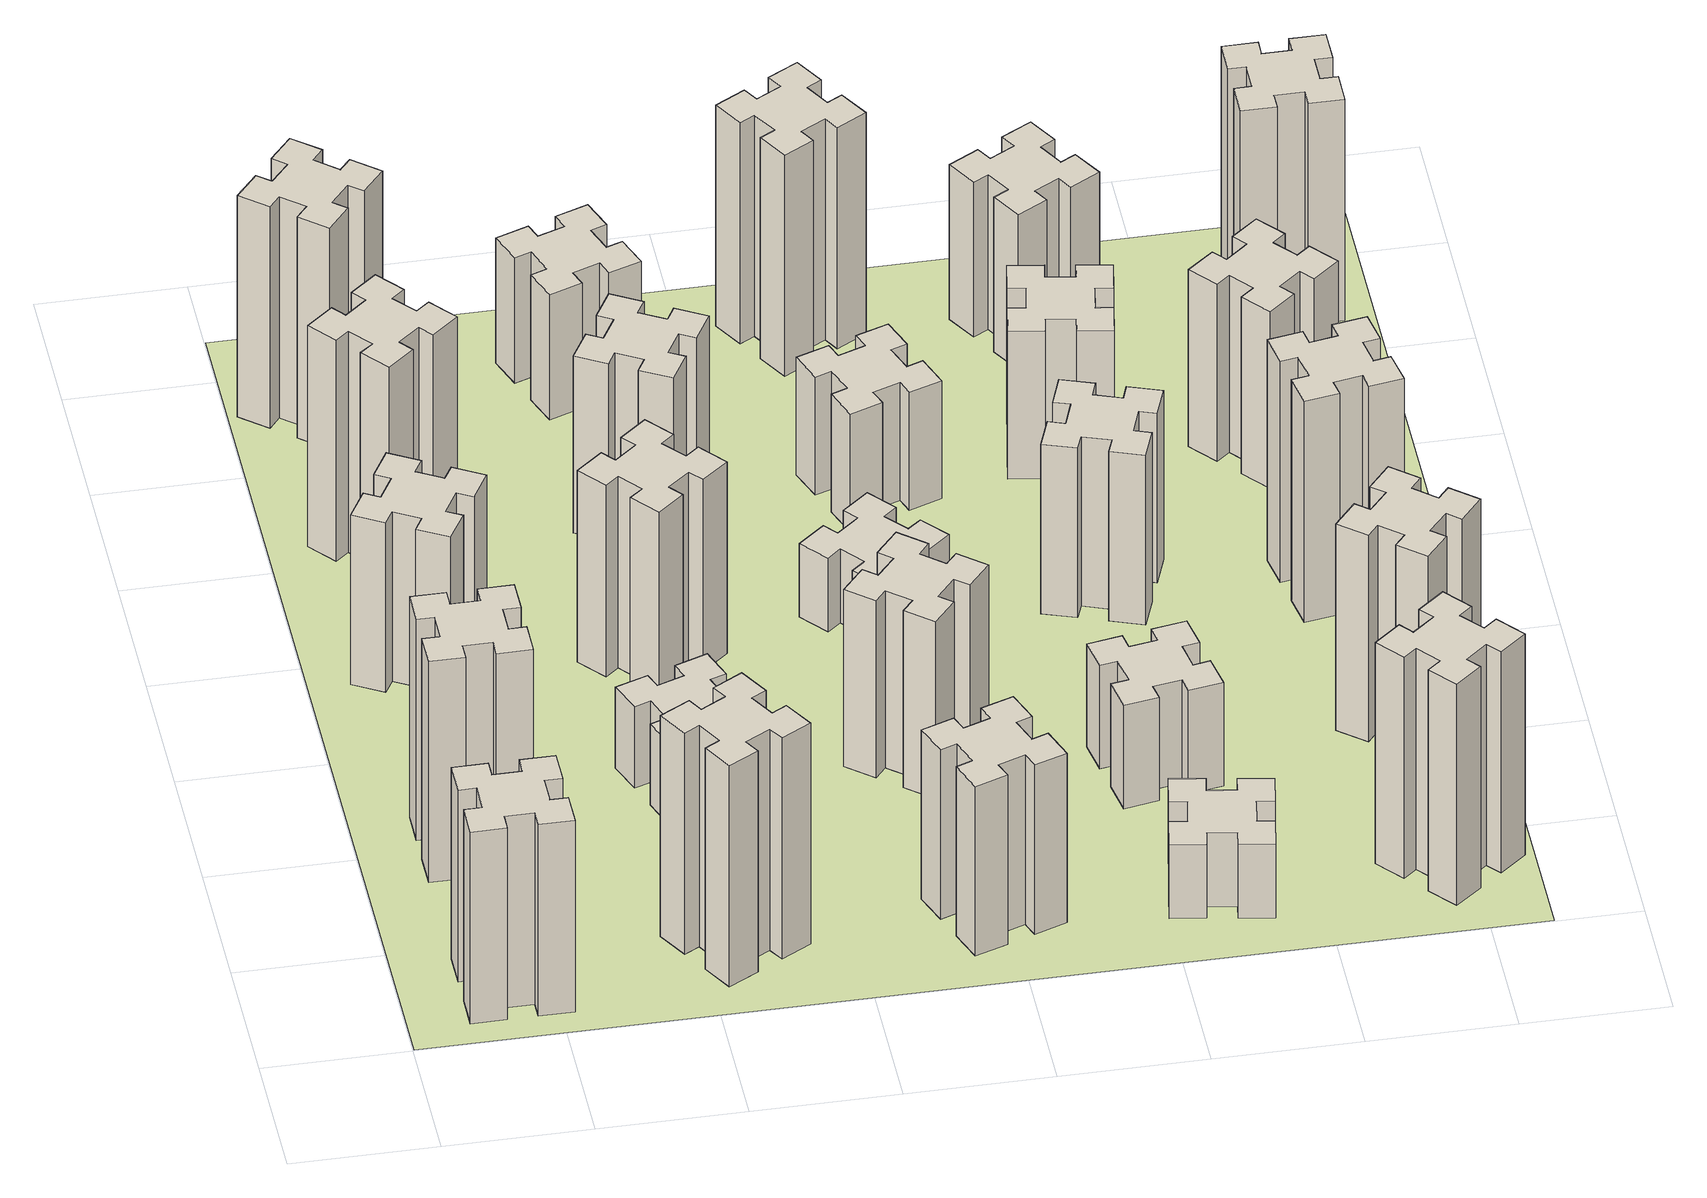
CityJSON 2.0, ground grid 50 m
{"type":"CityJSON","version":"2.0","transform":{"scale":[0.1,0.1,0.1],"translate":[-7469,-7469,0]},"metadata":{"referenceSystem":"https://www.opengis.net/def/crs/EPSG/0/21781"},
"CityObjects":{
"building1":{"type":"Building","attributes":{"class":"1000","function":"1000","usage":"1000","yearOfConstruction":2016,"roofType":"1000","measuredHeight":78,"storeysAboveGround":30,"storeysBelowGround":0},"geometry":[{"type":"Solid","lod":"1","boundaries":[[[[0,1,2,3,4,5,6,7,8,9,10,11,12,13,14,15,16,17,18,19]],[[17,16,20,21]],[[16,15,22,20]],[[15,14,23,22]],[[14,13,24,23]],[[13,12,25,24]],[[12,11,26,25]],[[11,10,27,26]],[[10,9,28,27]],[[9,8,29,28]],[[8,7,30,29]],[[7,6,31,30]],[[6,5,32,31]],[[5,4,33,32]],[[4,3,34,33]],[[3,2,35,34]],[[2,1,36,35]],[[1,0,37,36]],[[0,19,38,37]],[[19,18,39,38]],[[18,17,21,39]],[[24,25,26,27,28,29,30,31,32,33,34,35,36,37,38,39,21,20,22,23]]]]}]},
"building2":{"type":"Building","attributes":{"class":"1000","function":"1000","usage":"1000","yearOfConstruction":2016,"roofType":"1000","measuredHeight":90,"storeysAboveGround":30,"storeysBelowGround":0},"geometry":[{"type":"Solid","lod":"1","boundaries":[[[[40,41,42,43,44,45,46,47,48,49,50,51,52,53,54,55,56,57,58,59]],[[57,56,60,61]],[[56,55,62,60]],[[55,54,63,62]],[[54,53,64,63]],[[53,52,65,64]],[[52,51,66,65]],[[51,50,67,66]],[[50,49,68,67]],[[49,48,69,68]],[[48,47,70,69]],[[47,46,71,70]],[[46,45,72,71]],[[45,44,73,72]],[[44,43,74,73]],[[43,42,75,74]],[[42,41,76,75]],[[41,40,77,76]],[[40,59,78,77]],[[59,58,79,78]],[[58,57,61,79]],[[64,65,66,67,68,69,70,71,72,73,74,75,76,77,78,79,61,60,62,63]]]]}]},
"building3":{"type":"Building","attributes":{"class":"1000","function":"1000","usage":"1000","yearOfConstruction":2016,"roofType":"1000","measuredHeight":69,"storeysAboveGround":30,"storeysBelowGround":0},"geometry":[{"type":"Solid","lod":"1","boundaries":[[[[80,81,82,83,84,85,86,87,88,89,90,91,92,93,94,95,96,97,98,99]],[[97,96,100,101]],[[96,95,102,100]],[[95,94,103,102]],[[94,93,104,103]],[[93,92,105,104]],[[92,91,106,105]],[[91,90,107,106]],[[90,89,108,107]],[[89,88,109,108]],[[88,87,110,109]],[[87,86,111,110]],[[86,85,112,111]],[[85,84,113,112]],[[84,83,114,113]],[[83,82,115,114]],[[82,81,116,115]],[[81,80,117,116]],[[80,99,118,117]],[[99,98,119,118]],[[98,97,101,119]],[[104,105,106,107,108,109,110,111,112,113,114,115,116,117,118,119,101,100,102,103]]]]}]},
"building4":{"type":"Building","attributes":{"class":"1000","function":"1000","usage":"1000","yearOfConstruction":2016,"roofType":"1000","measuredHeight":90,"storeysAboveGround":30,"storeysBelowGround":0},"geometry":[{"type":"Solid","lod":"1","boundaries":[[[[120,121,122,123,124,125,126,127,128,129,130,131,132,133,134,135,136,137,138,139]],[[137,136,140,141]],[[136,135,142,140]],[[135,134,143,142]],[[134,133,144,143]],[[133,132,145,144]],[[132,131,146,145]],[[131,130,147,146]],[[130,129,148,147]],[[129,128,149,148]],[[128,127,150,149]],[[127,126,151,150]],[[126,125,152,151]],[[125,124,153,152]],[[124,123,154,153]],[[123,122,155,154]],[[122,121,156,155]],[[121,120,157,156]],[[120,139,158,157]],[[139,138,159,158]],[[138,137,141,159]],[[144,145,146,147,148,149,150,151,152,153,154,155,156,157,158,159,141,140,142,143]]]]}]},
"building5":{"type":"Building","attributes":{"class":"1000","function":"1000","usage":"1000","yearOfConstruction":2016,"roofType":"1000","measuredHeight":90,"storeysAboveGround":30,"storeysBelowGround":0},"geometry":[{"type":"Solid","lod":"1","boundaries":[[[[160,161,162,163,164,165,166,167,168,169,170,171,172,173,174,175,176,177,178,179]],[[177,176,180,181]],[[176,175,182,180]],[[175,174,183,182]],[[174,173,184,183]],[[173,172,185,184]],[[172,171,186,185]],[[171,170,187,186]],[[170,169,188,187]],[[169,168,189,188]],[[168,167,190,189]],[[167,166,191,190]],[[166,165,192,191]],[[165,164,193,192]],[[164,163,194,193]],[[163,162,195,194]],[[162,161,196,195]],[[161,160,197,196]],[[160,179,198,197]],[[179,178,199,198]],[[178,177,181,199]],[[184,185,186,187,188,189,190,191,192,193,194,195,196,197,198,199,181,180,182,183]]]]}]},
"building6":{"type":"Building","attributes":{"class":"1000","function":"1000","usage":"1000","yearOfConstruction":2016,"roofType":"1000","measuredHeight":90,"storeysAboveGround":30,"storeysBelowGround":0},"geometry":[{"type":"Solid","lod":"1","boundaries":[[[[200,201,202,203,204,205,206,207,208,209,210,211,212,213,214,215,216,217,218,219]],[[217,216,220,221]],[[216,215,222,220]],[[215,214,223,222]],[[214,213,224,223]],[[213,212,225,224]],[[212,211,226,225]],[[211,210,227,226]],[[210,209,228,227]],[[209,208,229,228]],[[208,207,230,229]],[[207,206,231,230]],[[206,205,232,231]],[[205,204,233,232]],[[204,203,234,233]],[[203,202,235,234]],[[202,201,236,235]],[[201,200,237,236]],[[200,219,238,237]],[[219,218,239,238]],[[218,217,221,239]],[[224,225,226,227,228,229,230,231,232,233,234,235,236,237,238,239,221,220,222,223]]]]}]},
"building7":{"type":"Building","attributes":{"class":"1000","function":"1000","usage":"1000","yearOfConstruction":2016,"roofType":"1000","measuredHeight":33,"storeysAboveGround":30,"storeysBelowGround":0},"geometry":[{"type":"Solid","lod":"1","boundaries":[[[[240,241,242,243,244,245,246,247,248,249,250,251,252,253,254,255,256,257,258,259]],[[257,256,260,261]],[[256,255,262,260]],[[255,254,263,262]],[[254,253,264,263]],[[253,252,265,264]],[[252,251,266,265]],[[251,250,267,266]],[[250,249,268,267]],[[249,248,269,268]],[[248,247,270,269]],[[247,246,271,270]],[[246,245,272,271]],[[245,244,273,272]],[[244,243,274,273]],[[243,242,275,274]],[[242,241,276,275]],[[241,240,277,276]],[[240,259,278,277]],[[259,258,279,278]],[[258,257,261,279]],[[264,265,266,267,268,269,270,271,272,273,274,275,276,277,278,279,261,260,262,263]]]]}]},
"building8":{"type":"Building","attributes":{"class":"1000","function":"1000","usage":"1000","yearOfConstruction":2016,"roofType":"1000","measuredHeight":78,"storeysAboveGround":30,"storeysBelowGround":0},"geometry":[{"type":"Solid","lod":"1","boundaries":[[[[280,281,282,283,284,285,286,287,288,289,290,291,292,293,294,295,296,297,298,299]],[[297,296,300,301]],[[296,295,302,300]],[[295,294,303,302]],[[294,293,304,303]],[[293,292,305,304]],[[292,291,306,305]],[[291,290,307,306]],[[290,289,308,307]],[[289,288,309,308]],[[288,287,310,309]],[[287,286,311,310]],[[286,285,312,311]],[[285,284,313,312]],[[284,283,314,313]],[[283,282,315,314]],[[282,281,316,315]],[[281,280,317,316]],[[280,299,318,317]],[[299,298,319,318]],[[298,297,301,319]],[[304,305,306,307,308,309,310,311,312,313,314,315,316,317,318,319,301,300,302,303]]]]}]},
"building9":{"type":"Building","attributes":{"class":"1000","function":"1000","usage":"1000","yearOfConstruction":2016,"roofType":"1000","measuredHeight":72,"storeysAboveGround":30,"storeysBelowGround":0},"geometry":[{"type":"Solid","lod":"1","boundaries":[[[[320,321,322,323,324,325,326,327,328,329,330,331,332,333,334,335,336,337,338,339]],[[337,336,340,341]],[[336,335,342,340]],[[335,334,343,342]],[[334,333,344,343]],[[333,332,345,344]],[[332,331,346,345]],[[331,330,347,346]],[[330,329,348,347]],[[329,328,349,348]],[[328,327,350,349]],[[327,326,351,350]],[[326,325,352,351]],[[325,324,353,352]],[[324,323,354,353]],[[323,322,355,354]],[[322,321,356,355]],[[321,320,357,356]],[[320,339,358,357]],[[339,338,359,358]],[[338,337,341,359]],[[344,345,346,347,348,349,350,351,352,353,354,355,356,357,358,359,341,340,342,343]]]]}]},
"building10":{"type":"Building","attributes":{"class":"1000","function":"1000","usage":"1000","yearOfConstruction":2016,"roofType":"1000","measuredHeight":69,"storeysAboveGround":30,"storeysBelowGround":0},"geometry":[{"type":"Solid","lod":"1","boundaries":[[[[360,361,362,363,364,365,366,367,368,369,370,371,372,373,374,375,376,377,378,379]],[[377,376,380,381]],[[376,375,382,380]],[[375,374,383,382]],[[374,373,384,383]],[[373,372,385,384]],[[372,371,386,385]],[[371,370,387,386]],[[370,369,388,387]],[[369,368,389,388]],[[368,367,390,389]],[[367,366,391,390]],[[366,365,392,391]],[[365,364,393,392]],[[364,363,394,393]],[[363,362,395,394]],[[362,361,396,395]],[[361,360,397,396]],[[360,379,398,397]],[[379,378,399,398]],[[378,377,381,399]],[[384,385,386,387,388,389,390,391,392,393,394,395,396,397,398,399,381,380,382,383]]]]}]},
"building11":{"type":"Building","attributes":{"class":"1000","function":"1000","usage":"1000","yearOfConstruction":2016,"roofType":"1000","measuredHeight":51,"storeysAboveGround":30,"storeysBelowGround":0},"geometry":[{"type":"Solid","lod":"1","boundaries":[[[[400,401,402,403,404,405,406,407,408,409,410,411,412,413,414,415,416,417,418,419]],[[417,416,420,421]],[[416,415,422,420]],[[415,414,423,422]],[[414,413,424,423]],[[413,412,425,424]],[[412,411,426,425]],[[411,410,427,426]],[[410,409,428,427]],[[409,408,429,428]],[[408,407,430,429]],[[407,406,431,430]],[[406,405,432,431]],[[405,404,433,432]],[[404,403,434,433]],[[403,402,435,434]],[[402,401,436,435]],[[401,400,437,436]],[[400,419,438,437]],[[419,418,439,438]],[[418,417,421,439]],[[424,425,426,427,428,429,430,431,432,433,434,435,436,437,438,439,421,420,422,423]]]]}]},
"building12":{"type":"Building","attributes":{"class":"1000","function":"1000","usage":"1000","yearOfConstruction":2016,"roofType":"1000","measuredHeight":72,"storeysAboveGround":30,"storeysBelowGround":0},"geometry":[{"type":"Solid","lod":"1","boundaries":[[[[440,441,442,443,444,445,446,447,448,449,450,451,452,453,454,455,456,457,458,459]],[[457,456,460,461]],[[456,455,462,460]],[[455,454,463,462]],[[454,453,464,463]],[[453,452,465,464]],[[452,451,466,465]],[[451,450,467,466]],[[450,449,468,467]],[[449,448,469,468]],[[448,447,470,469]],[[447,446,471,470]],[[446,445,472,471]],[[445,444,473,472]],[[444,443,474,473]],[[443,442,475,474]],[[442,441,476,475]],[[441,440,477,476]],[[440,459,478,477]],[[459,458,479,478]],[[458,457,461,479]],[[464,465,466,467,468,469,470,471,472,473,474,475,476,477,478,479,461,460,462,463]]]]}]},
"building13":{"type":"Building","attributes":{"class":"1000","function":"1000","usage":"1000","yearOfConstruction":2016,"roofType":"1000","measuredHeight":30,"storeysAboveGround":30,"storeysBelowGround":0},"geometry":[{"type":"Solid","lod":"1","boundaries":[[[[480,481,482,483,484,485,486,487,488,489,490,491,492,493,494,495,496,497,498,499]],[[497,496,500,501]],[[496,495,502,500]],[[495,494,503,502]],[[494,493,504,503]],[[493,492,505,504]],[[492,491,506,505]],[[491,490,507,506]],[[490,489,508,507]],[[489,488,509,508]],[[488,487,510,509]],[[487,486,511,510]],[[486,485,512,511]],[[485,484,513,512]],[[484,483,514,513]],[[483,482,515,514]],[[482,481,516,515]],[[481,480,517,516]],[[480,499,518,517]],[[499,498,519,518]],[[498,497,501,519]],[[504,505,506,507,508,509,510,511,512,513,514,515,516,517,518,519,501,500,502,503]]]]}]},
"building14":{"type":"Building","attributes":{"class":"1000","function":"1000","usage":"1000","yearOfConstruction":2016,"roofType":"1000","measuredHeight":48,"storeysAboveGround":30,"storeysBelowGround":0},"geometry":[{"type":"Solid","lod":"1","boundaries":[[[[520,521,522,523,524,525,526,527,528,529,530,531,532,533,534,535,536,537,538,539]],[[537,536,540,541]],[[536,535,542,540]],[[535,534,543,542]],[[534,533,544,543]],[[533,532,545,544]],[[532,531,546,545]],[[531,530,547,546]],[[530,529,548,547]],[[529,528,549,548]],[[528,527,550,549]],[[527,526,551,550]],[[526,525,552,551]],[[525,524,553,552]],[[524,523,554,553]],[[523,522,555,554]],[[522,521,556,555]],[[521,520,557,556]],[[520,539,558,557]],[[539,538,559,558]],[[538,537,541,559]],[[544,545,546,547,548,549,550,551,552,553,554,555,556,557,558,559,541,540,542,543]]]]}]},
"building15":{"type":"Building","attributes":{"class":"1000","function":"1000","usage":"1000","yearOfConstruction":2016,"roofType":"1000","measuredHeight":30,"storeysAboveGround":30,"storeysBelowGround":0},"geometry":[{"type":"Solid","lod":"1","boundaries":[[[[560,561,562,563,564,565,566,567,568,569,570,571,572,573,574,575,576,577,578,579]],[[577,576,580,581]],[[576,575,582,580]],[[575,574,583,582]],[[574,573,584,583]],[[573,572,585,584]],[[572,571,586,585]],[[571,570,587,586]],[[570,569,588,587]],[[569,568,589,588]],[[568,567,590,589]],[[567,566,591,590]],[[566,565,592,591]],[[565,564,593,592]],[[564,563,594,593]],[[563,562,595,594]],[[562,561,596,595]],[[561,560,597,596]],[[560,579,598,597]],[[579,578,599,598]],[[578,577,581,599]],[[584,585,586,587,588,589,590,591,592,593,594,595,596,597,598,599,581,580,582,583]]]]}]},
"building16":{"type":"Building","attributes":{"class":"1000","function":"1000","usage":"1000","yearOfConstruction":2016,"roofType":"1000","measuredHeight":90,"storeysAboveGround":30,"storeysBelowGround":0},"geometry":[{"type":"Solid","lod":"1","boundaries":[[[[600,601,602,603,604,605,606,607,608,609,610,611,612,613,614,615,616,617,618,619]],[[617,616,620,621]],[[616,615,622,620]],[[615,614,623,622]],[[614,613,624,623]],[[613,612,625,624]],[[612,611,626,625]],[[611,610,627,626]],[[610,609,628,627]],[[609,608,629,628]],[[608,607,630,629]],[[607,606,631,630]],[[606,605,632,631]],[[605,604,633,632]],[[604,603,634,633]],[[603,602,635,634]],[[602,601,636,635]],[[601,600,637,636]],[[600,619,638,637]],[[619,618,639,638]],[[618,617,621,639]],[[624,625,626,627,628,629,630,631,632,633,634,635,636,637,638,639,621,620,622,623]]]]}]},
"building17":{"type":"Building","attributes":{"class":"1000","function":"1000","usage":"1000","yearOfConstruction":2016,"roofType":"1000","measuredHeight":42,"storeysAboveGround":30,"storeysBelowGround":0},"geometry":[{"type":"Solid","lod":"1","boundaries":[[[[640,641,642,643,644,645,646,647,648,649,650,651,652,653,654,655,656,657,658,659]],[[657,656,660,661]],[[656,655,662,660]],[[655,654,663,662]],[[654,653,664,663]],[[653,652,665,664]],[[652,651,666,665]],[[651,650,667,666]],[[650,649,668,667]],[[649,648,669,668]],[[648,647,670,669]],[[647,646,671,670]],[[646,645,672,671]],[[645,644,673,672]],[[644,643,674,673]],[[643,642,675,674]],[[642,641,676,675]],[[641,640,677,676]],[[640,659,678,677]],[[659,658,679,678]],[[658,657,661,679]],[[664,665,666,667,668,669,670,671,672,673,674,675,676,677,678,679,661,660,662,663]]]]}]},
"building18":{"type":"Building","attributes":{"class":"1000","function":"1000","usage":"1000","yearOfConstruction":2016,"roofType":"1000","measuredHeight":69,"storeysAboveGround":30,"storeysBelowGround":0},"geometry":[{"type":"Solid","lod":"1","boundaries":[[[[680,681,682,683,684,685,686,687,688,689,690,691,692,693,694,695,696,697,698,699]],[[697,696,700,701]],[[696,695,702,700]],[[695,694,703,702]],[[694,693,704,703]],[[693,692,705,704]],[[692,691,706,705]],[[691,690,707,706]],[[690,689,708,707]],[[689,688,709,708]],[[688,687,710,709]],[[687,686,711,710]],[[686,685,712,711]],[[685,684,713,712]],[[684,683,714,713]],[[683,682,715,714]],[[682,681,716,715]],[[681,680,717,716]],[[680,699,718,717]],[[699,698,719,718]],[[698,697,701,719]],[[704,705,706,707,708,709,710,711,712,713,714,715,716,717,718,719,701,700,702,703]]]]}]},
"building19":{"type":"Building","attributes":{"class":"1000","function":"1000","usage":"1000","yearOfConstruction":2016,"roofType":"1000","measuredHeight":60,"storeysAboveGround":30,"storeysBelowGround":0},"geometry":[{"type":"Solid","lod":"1","boundaries":[[[[720,721,722,723,724,725,726,727,728,729,730,731,732,733,734,735,736,737,738,739]],[[737,736,740,741]],[[736,735,742,740]],[[735,734,743,742]],[[734,733,744,743]],[[733,732,745,744]],[[732,731,746,745]],[[731,730,747,746]],[[730,729,748,747]],[[729,728,749,748]],[[728,727,750,749]],[[727,726,751,750]],[[726,725,752,751]],[[725,724,753,752]],[[724,723,754,753]],[[723,722,755,754]],[[722,721,756,755]],[[721,720,757,756]],[[720,739,758,757]],[[739,738,759,758]],[[738,737,741,759]],[[744,745,746,747,748,749,750,751,752,753,754,755,756,757,758,759,741,740,742,743]]]]}]},
"building20":{"type":"Building","attributes":{"class":"1000","function":"1000","usage":"1000","yearOfConstruction":2016,"roofType":"1000","measuredHeight":90,"storeysAboveGround":30,"storeysBelowGround":0},"geometry":[{"type":"Solid","lod":"1","boundaries":[[[[760,761,762,763,764,765,766,767,768,769,770,771,772,773,774,775,776,777,778,779]],[[777,776,780,781]],[[776,775,782,780]],[[775,774,783,782]],[[774,773,784,783]],[[773,772,785,784]],[[772,771,786,785]],[[771,770,787,786]],[[770,769,788,787]],[[769,768,789,788]],[[768,767,790,789]],[[767,766,791,790]],[[766,765,792,791]],[[765,764,793,792]],[[764,763,794,793]],[[763,762,795,794]],[[762,761,796,795]],[[761,760,797,796]],[[760,779,798,797]],[[779,778,799,798]],[[778,777,781,799]],[[784,785,786,787,788,789,790,791,792,793,794,795,796,797,798,799,781,780,782,783]]]]}]},
"building21":{"type":"Building","attributes":{"class":"1000","function":"1000","usage":"1000","yearOfConstruction":2016,"roofType":"1000","measuredHeight":63,"storeysAboveGround":30,"storeysBelowGround":0},"geometry":[{"type":"Solid","lod":"1","boundaries":[[[[800,801,802,803,804,805,806,807,808,809,810,811,812,813,814,815,816,817,818,819]],[[817,816,820,821]],[[816,815,822,820]],[[815,814,823,822]],[[814,813,824,823]],[[813,812,825,824]],[[812,811,826,825]],[[811,810,827,826]],[[810,809,828,827]],[[809,808,829,828]],[[808,807,830,829]],[[807,806,831,830]],[[806,805,832,831]],[[805,804,833,832]],[[804,803,834,833]],[[803,802,835,834]],[[802,801,836,835]],[[801,800,837,836]],[[800,819,838,837]],[[819,818,839,838]],[[818,817,821,839]],[[824,825,826,827,828,829,830,831,832,833,834,835,836,837,838,839,821,820,822,823]]]]}]},
"building22":{"type":"Building","attributes":{"class":"1000","function":"1000","usage":"1000","yearOfConstruction":2016,"roofType":"1000","measuredHeight":84,"storeysAboveGround":30,"storeysBelowGround":0},"geometry":[{"type":"Solid","lod":"1","boundaries":[[[[840,841,842,843,844,845,846,847,848,849,850,851,852,853,854,855,856,857,858,859]],[[857,856,860,861]],[[856,855,862,860]],[[855,854,863,862]],[[854,853,864,863]],[[853,852,865,864]],[[852,851,866,865]],[[851,850,867,866]],[[850,849,868,867]],[[849,848,869,868]],[[848,847,870,869]],[[847,846,871,870]],[[846,845,872,871]],[[845,844,873,872]],[[844,843,874,873]],[[843,842,875,874]],[[842,841,876,875]],[[841,840,877,876]],[[840,859,878,877]],[[859,858,879,878]],[[858,857,861,879]],[[864,865,866,867,868,869,870,871,872,873,874,875,876,877,878,879,861,860,862,863]]]]}]},
"building23":{"type":"Building","attributes":{"class":"1000","function":"1000","usage":"1000","yearOfConstruction":2016,"roofType":"1000","measuredHeight":90,"storeysAboveGround":30,"storeysBelowGround":0},"geometry":[{"type":"Solid","lod":"1","boundaries":[[[[880,881,882,883,884,885,886,887,888,889,890,891,892,893,894,895,896,897,898,899]],[[897,896,900,901]],[[896,895,902,900]],[[895,894,903,902]],[[894,893,904,903]],[[893,892,905,904]],[[892,891,906,905]],[[891,890,907,906]],[[890,889,908,907]],[[889,888,909,908]],[[888,887,910,909]],[[887,886,911,910]],[[886,885,912,911]],[[885,884,913,912]],[[884,883,914,913]],[[883,882,915,914]],[[882,881,916,915]],[[881,880,917,916]],[[880,899,918,917]],[[899,898,919,918]],[[898,897,901,919]],[[904,905,906,907,908,909,910,911,912,913,914,915,916,917,918,919,901,900,902,903]]]]}]},
"building24":{"type":"Building","attributes":{"class":"1000","function":"1000","usage":"1000","yearOfConstruction":2016,"roofType":"1000","measuredHeight":72,"storeysAboveGround":30,"storeysBelowGround":0},"geometry":[{"type":"Solid","lod":"1","boundaries":[[[[920,921,922,923,924,925,926,927,928,929,930,931,932,933,934,935,936,937,938,939]],[[937,936,940,941]],[[936,935,942,940]],[[935,934,943,942]],[[934,933,944,943]],[[933,932,945,944]],[[932,931,946,945]],[[931,930,947,946]],[[930,929,948,947]],[[929,928,949,948]],[[928,927,950,949]],[[927,926,951,950]],[[926,925,952,951]],[[925,924,953,952]],[[924,923,954,953]],[[923,922,955,954]],[[922,921,956,955]],[[921,920,957,956]],[[920,939,958,957]],[[939,938,959,958]],[[938,937,941,959]],[[944,945,946,947,948,949,950,951,952,953,954,955,956,957,958,959,941,940,942,943]]]]}]},
"building25":{"type":"Building","attributes":{"class":"1000","function":"1000","usage":"1000","yearOfConstruction":2016,"roofType":"1000","measuredHeight":90,"storeysAboveGround":30,"storeysBelowGround":0},"geometry":[{"type":"Solid","lod":"1","boundaries":[[[[960,961,962,963,964,965,966,967,968,969,970,971,972,973,974,975,976,977,978,979]],[[977,976,980,981]],[[976,975,982,980]],[[975,974,983,982]],[[974,973,984,983]],[[973,972,985,984]],[[972,971,986,985]],[[971,970,987,986]],[[970,969,988,987]],[[969,968,989,988]],[[968,967,990,989]],[[967,966,991,990]],[[966,965,992,991]],[[965,964,993,992]],[[964,963,994,993]],[[963,962,995,994]],[[962,961,996,995]],[[961,960,997,996]],[[960,979,998,997]],[[979,978,999,998]],[[978,977,981,999]],[[984,985,986,987,988,989,990,991,992,993,994,995,996,997,998,999,981,980,982,983]]]]}]},
"landuse1":{"type":"LandUse","attributes":{"name":"plot1","function":"1010"},"geometry":[{"type":"MultiSurface","lod":"1","boundaries":[[[1000,1001,1002,1003]]]}]}
},
"vertices":[
[425,385,0],[325,385,0],[325,445,0],[205,445,0],[205,325,0],[265,325,0],[265,225,0],[205,225,0],[205,105,0],[325,105,0],[325,165,0],[425,165,0],[425,105,0],[545,105,0],[545,225,0],[485,225,0],[485,325,0],[545,325,0],[545,445,0],[425,445,0],[485,325,780],[545,325,780],[485,225,780],[545,225,780],[545,105,780],[425,105,780],[425,165,780],[325,165,780],[325,105,780],[205,105,780],[205,225,780],[265,225,780],[265,325,780],[205,325,780],[205,445,780],[325,445,780],[325,385,780],[425,385,780],[425,445,780],[545,445,780],
[265,1065,0],[265,965,0],[205,965,0],[205,845,0],[325,845,0],[325,905,0],[425,905,0],[425,845,0],[545,845,0],[545,965,0],[485,965,0],[485,1065,0],[545,1065,0],[545,1185,0],[425,1185,0],[425,1125,0],[325,1125,0],[325,1185,0],[205,1185,0],[205,1065,0],[325,1125,900],[325,1185,900],[425,1125,900],[425,1185,900],[545,1185,900],[545,1065,900],[485,1065,900],[485,965,900],[545,965,900],[545,845,900],[425,845,900],[425,905,900],[325,905,900],[325,845,900],[205,845,900],[205,965,900],[265,965,900],[265,1065,900],[205,1065,900],[205,1185,900],
[474,2026,0],[387,2076,0],[417,2128,0],[313,2188,0],[253,2084,0],[305,2054,0],[255,1967,0],[203,1997,0],[143,1893,0],[247,1833,0],[277,1885,0],[364,1835,0],[334,1783,0],[438,1723,0],[498,1827,0],[446,1857,0],[496,1944,0],[548,1914,0],[608,2018,0],[504,2078,0],[496,1944,690],[548,1914,690],[446,1857,690],[498,1827,690],[438,1723,690],[334,1783,690],[364,1835,690],[277,1885,690],[247,1833,690],[143,1893,690],[203,1997,690],[255,1967,690],[305,2054,690],[253,2084,690],[313,2188,690],[417,2128,690],[387,2076,690],[474,2026,690],[504,2078,690],[608,2018,690],
[492,2628,0],[427,2704,0],[473,2743,0],[396,2835,0],[304,2758,0],[343,2712,0],[266,2647,0],[228,2693,0],[136,2616,0],[213,2524,0],[259,2563,0],[323,2486,0],[277,2448,0],[354,2356,0],[446,2433,0],[408,2479,0],[484,2543,0],[523,2497,0],[615,2574,0],[538,2666,0],[484,2543,900],[523,2497,900],[408,2479,900],[446,2433,900],[354,2356,900],[277,2448,900],[323,2486,900],[259,2563,900],[213,2524,900],[136,2616,900],[228,2693,900],[266,2647,900],[343,2712,900],[304,2758,900],[396,2835,900],[473,2743,900],[427,2704,900],[492,2628,900],[538,2666,900],[615,2574,900],
[1127,255,0],[1214,305,0],[1244,253,0],[1348,313,0],[1288,417,0],[1236,387,0],[1186,474,0],[1238,504,0],[1178,608,0],[1074,548,0],[1104,496,0],[1017,446,0],[987,498,0],[883,438,0],[943,334,0],[995,364,0],[1045,277,0],[993,247,0],[1053,143,0],[1157,203,0],[1045,277,900],[993,247,900],[995,364,900],[943,334,900],[883,438,900],[987,498,900],[1017,446,900],[1104,496,900],[1074,548,900],[1178,608,900],[1238,504,900],[1186,474,900],[1236,387,900],[1288,417,900],[1348,313,900],[1244,253,900],[1214,305,900],[1127,255,900],[1157,203,900],[1053,143,900],
[384,3387,0],[308,3452,0],[346,3498,0],[254,3575,0],[177,3483,0],[223,3444,0],[159,3368,0],[113,3406,0],[36,3314,0],[128,3237,0],[166,3283,0],[243,3219,0],[204,3173,0],[296,3096,0],[373,3188,0],[327,3226,0],[392,3303,0],[438,3264,0],[515,3356,0],[423,3433,0],[392,3303,900],[438,3264,900],[327,3226,900],[373,3188,900],[296,3096,900],[204,3173,900],[243,3219,900],[166,3283,900],[128,3237,900],[36,3314,900],[113,3406,900],[159,3368,900],[223,3444,900],[177,3483,900],[254,3575,900],[346,3498,900],[308,3452,900],[384,3387,900],[423,3433,900],[515,3356,900],
[1125,1336,0],[1031,1302,0],[1010,1358,0],[897,1317,0],[939,1204,0],[995,1225,0],[1029,1131,0],[973,1110,0],[1014,997,0],[1127,1039,0],[1106,1095,0],[1200,1129,0],[1220,1073,0],[1333,1114,0],[1292,1227,0],[1236,1206,0],[1202,1300,0],[1258,1320,0],[1217,1433,0],[1104,1392,0],[1202,1300,330],[1258,1320,330],[1236,1206,330],[1292,1227,330],[1333,1114,330],[1220,1073,330],[1200,1129,330],[1106,1095,330],[1127,1039,330],[1014,997,330],[973,1110,330],[1029,1131,330],[995,1225,330],[939,1204,330],[897,1317,330],[1010,1358,330],[1031,1302,330],[1125,1336,330],[1104,1392,330],[1217,1433,330],
[1083,1972,0],[1006,1907,0],[968,1953,0],[876,1876,0],[953,1784,0],[999,1823,0],[1063,1746,0],[1017,1708,0],[1094,1616,0],[1186,1693,0],[1148,1739,0],[1224,1803,0],[1263,1757,0],[1355,1834,0],[1278,1926,0],[1232,1888,0],[1167,1964,0],[1213,2003,0],[1136,2095,0],[1044,2018,0],[1167,1964,780],[1213,2003,780],[1232,1888,780],[1278,1926,780],[1355,1834,780],[1263,1757,780],[1224,1803,780],[1148,1739,780],[1186,1693,780],[1094,1616,780],[1017,1708,780],[1063,1746,780],[999,1823,780],[953,1784,780],[876,1876,780],[968,1953,780],[1006,1907,780],[1083,1972,780],[1044,2018,780],[1136,2095,780],
[1314,2666,0],[1227,2716,0],[1257,2768,0],[1153,2828,0],[1093,2724,0],[1145,2694,0],[1095,2607,0],[1043,2637,0],[983,2533,0],[1087,2473,0],[1117,2525,0],[1204,2475,0],[1174,2423,0],[1278,2363,0],[1338,2467,0],[1286,2497,0],[1336,2584,0],[1388,2554,0],[1448,2658,0],[1344,2718,0],[1336,2584,720],[1388,2554,720],[1286,2497,720],[1338,2467,720],[1278,2363,720],[1174,2423,720],[1204,2475,720],[1117,2525,720],[1087,2473,720],[983,2533,720],[1043,2637,720],[1095,2607,720],[1145,2694,720],[1093,2724,720],[1153,2828,720],[1257,2768,720],[1227,2716,720],[1314,2666,720],[1344,2718,720],[1448,2658,720],
[1965,496,0],[1871,462,0],[1850,518,0],[1737,477,0],[1779,364,0],[1835,385,0],[1869,291,0],[1813,270,0],[1854,157,0],[1967,199,0],[1946,255,0],[2040,289,0],[2060,233,0],[2173,274,0],[2132,387,0],[2076,366,0],[2042,460,0],[2098,480,0],[2057,593,0],[1944,552,0],[2042,460,690],[2098,480,690],[2076,366,690],[2132,387,690],[2173,274,690],[2060,233,690],[2040,289,690],[1946,255,690],[1967,199,690],[1854,157,690],[1813,270,690],[1869,291,690],[1835,385,690],[1779,364,690],[1737,477,690],[1850,518,690],[1871,462,690],[1965,496,690],[1944,552,690],[2057,593,690],
[1125,3456,0],[1031,3422,0],[1010,3478,0],[897,3437,0],[939,3324,0],[995,3345,0],[1029,3251,0],[973,3230,0],[1014,3117,0],[1127,3159,0],[1106,3215,0],[1200,3249,0],[1220,3193,0],[1333,3234,0],[1292,3347,0],[1236,3326,0],[1202,3420,0],[1258,3440,0],[1217,3553,0],[1104,3512,0],[1202,3420,510],[1258,3440,510],[1236,3326,510],[1292,3347,510],[1333,3234,510],[1220,3193,510],[1200,3249,510],[1106,3215,510],[1127,3159,510],[1014,3117,510],[973,3230,510],[1029,3251,510],[995,3345,510],[939,3324,510],[897,3437,510],[1010,3478,510],[1031,3422,510],[1125,3456,510],[1104,3512,510],[1217,3553,510],
[1746,1163,0],[1823,1099,0],[1784,1053,0],[1876,976,0],[1953,1068,0],[1907,1106,0],[1972,1183,0],[2018,1144,0],[2095,1236,0],[2003,1313,0],[1964,1267,0],[1888,1332,0],[1926,1378,0],[1834,1455,0],[1757,1363,0],[1803,1324,0],[1739,1248,0],[1693,1286,0],[1616,1194,0],[1708,1117,0],[1739,1248,720],[1693,1286,720],[1803,1324,720],[1757,1363,720],[1834,1455,720],[1926,1378,720],[1888,1332,720],[1964,1267,720],[2003,1313,720],[2095,1236,720],[2018,1144,720],[1972,1183,720],[1907,1106,720],[1953,1068,720],[1876,976,720],[1784,1053,720],[1823,1099,720],[1746,1163,720],[1708,1117,720],[1616,1194,720],
[1972,1988,0],[1907,2064,0],[1953,2103,0],[1876,2195,0],[1784,2118,0],[1823,2072,0],[1746,2007,0],[1708,2053,0],[1616,1976,0],[1693,1884,0],[1739,1923,0],[1803,1846,0],[1757,1808,0],[1834,1716,0],[1926,1793,0],[1888,1839,0],[1964,1903,0],[2003,1857,0],[2095,1934,0],[2018,2026,0],[1964,1903,300],[2003,1857,300],[1888,1839,300],[1926,1793,300],[1834,1716,300],[1757,1808,300],[1803,1846,300],[1739,1923,300],[1693,1884,300],[1616,1976,300],[1708,2053,300],[1746,2007,300],[1823,2072,300],[1784,2118,300],[1876,2195,300],[1953,2103,300],[1907,2064,300],[1972,1988,300],[2018,2026,300],[2095,1934,300],
[1946,2475,0],[2040,2509,0],[2060,2453,0],[2173,2494,0],[2132,2607,0],[2076,2586,0],[2042,2680,0],[2098,2700,0],[2057,2813,0],[1944,2772,0],[1965,2716,0],[1871,2682,0],[1850,2738,0],[1737,2697,0],[1779,2584,0],[1835,2605,0],[1869,2511,0],[1813,2490,0],[1854,2377,0],[1967,2419,0],[1869,2511,480],[1813,2490,480],[1835,2605,480],[1779,2584,480],[1737,2697,480],[1850,2738,480],[1871,2682,480],[1965,2716,480],[1944,2772,480],[2057,2813,480],[2098,2700,480],[2042,2680,480],[2076,2586,480],[2132,2607,480],[2173,2494,480],[2060,2453,480],[2040,2509,480],[1946,2475,480],[1967,2419,480],[1854,2377,480],
[2596,444,0],[2578,345,0],[2519,356,0],[2498,237,0],[2617,217,0],[2627,276,0],[2725,258,0],[2715,199,0],[2833,178,0],[2854,297,0],[2795,307,0],[2812,405,0],[2871,395,0],[2892,513,0],[2774,534,0],[2764,475,0],[2665,492,0],[2676,551,0],[2557,572,0],[2537,454,0],[2665,492,300],[2676,551,300],[2764,475,300],[2774,534,300],[2892,513,300],[2871,395,300],[2812,405,300],[2795,307,300],[2854,297,300],[2833,178,300],[2715,199,300],[2725,258,300],[2627,276,300],[2617,217,300],[2498,237,300],[2519,356,300],[2578,345,300],[2596,444,300],[2537,454,300],[2557,572,300],
[1844,3556,0],[1757,3506,0],[1727,3558,0],[1623,3498,0],[1683,3394,0],[1735,3424,0],[1785,3337,0],[1733,3307,0],[1793,3203,0],[1897,3263,0],[1867,3315,0],[1954,3365,0],[1984,3313,0],[2088,3373,0],[2028,3477,0],[1976,3447,0],[1926,3534,0],[1978,3564,0],[1918,3668,0],[1814,3608,0],[1926,3534,900],[1978,3564,900],[1976,3447,900],[2028,3477,900],[2088,3373,900],[1984,3313,900],[1954,3365,900],[1867,3315,900],[1897,3263,900],[1793,3203,900],[1733,3307,900],[1785,3337,900],[1735,3424,900],[1683,3394,900],[1623,3498,900],[1727,3558,900],[1757,3506,900],[1844,3556,900],[1814,3608,900],[1918,3668,900],
[2625,1132,0],[2527,1115,0],[2517,1174,0],[2398,1153,0],[2419,1035,0],[2478,1045,0],[2496,947,0],[2437,937,0],[2457,818,0],[2576,839,0],[2565,898,0],[2664,916,0],[2674,857,0],[2792,877,0],[2771,996,0],[2712,985,0],[2695,1084,0],[2754,1094,0],[2733,1212,0],[2615,1191,0],[2695,1084,420],[2754,1094,420],[2712,985,420],[2771,996,420],[2792,877,420],[2674,857,420],[2664,916,420],[2565,898,420],[2576,839,420],[2457,818,420],[2437,937,420],[2496,947,420],[2478,1045,420],[2419,1035,420],[2398,1153,420],[2517,1174,420],[2527,1115,420],[2625,1132,420],[2615,1191,420],[2733,1212,420],
[2682,1871,0],[2716,1965,0],[2772,1944,0],[2813,2057,0],[2700,2098,0],[2680,2042,0],[2586,2076,0],[2607,2132,0],[2494,2173,0],[2453,2060,0],[2509,2040,0],[2475,1946,0],[2419,1967,0],[2377,1854,0],[2490,1813,0],[2511,1869,0],[2605,1835,0],[2584,1779,0],[2697,1737,0],[2738,1850,0],[2605,1835,690],[2584,1779,690],[2511,1869,690],[2490,1813,690],[2377,1854,690],[2419,1967,690],[2475,1946,690],[2509,2040,690],[2453,2060,690],[2494,2173,690],[2607,2132,690],[2586,2076,690],[2680,2042,690],[2700,2098,690],[2813,2057,690],[2772,1944,690],[2716,1965,690],[2682,1871,690],[2738,1850,690],[2697,1737,690],
[2664,2795,0],[2565,2812,0],[2576,2871,0],[2457,2892,0],[2437,2774,0],[2496,2764,0],[2478,2665,0],[2419,2676,0],[2398,2557,0],[2517,2537,0],[2527,2596,0],[2625,2578,0],[2615,2519,0],[2733,2498,0],[2754,2617,0],[2695,2627,0],[2712,2725,0],[2771,2715,0],[2792,2833,0],[2674,2854,0],[2712,2725,600],[2771,2715,600],[2695,2627,600],[2754,2617,600],[2733,2498,600],[2615,2519,600],[2625,2578,600],[2527,2596,600],[2517,2537,600],[2398,2557,600],[2419,2676,600],[2478,2665,600],[2496,2764,600],[2437,2774,600],[2457,2892,600],[2576,2871,600],[2565,2812,600],[2664,2795,600],[2674,2854,600],[2792,2833,600],
[3468,259,0],[3544,323,0],[3583,277,0],[3675,354,0],[3598,446,0],[3552,408,0],[3487,484,0],[3533,523,0],[3456,615,0],[3364,538,0],[3403,492,0],[3326,427,0],[3288,473,0],[3196,396,0],[3273,304,0],[3319,343,0],[3383,266,0],[3337,228,0],[3414,136,0],[3506,213,0],[3383,266,900],[3337,228,900],[3319,343,900],[3273,304,900],[3196,396,900],[3288,473,900],[3326,427,900],[3403,492,900],[3364,538,900],[3456,615,900],[3533,523,900],[3487,484,900],[3552,408,900],[3598,446,900],[3675,354,900],[3583,277,900],[3544,323,900],[3468,259,900],[3506,213,900],[3414,136,900],
[2716,3347,0],[2666,3434,0],[2718,3464,0],[2658,3568,0],[2554,3508,0],[2584,3456,0],[2497,3406,0],[2467,3458,0],[2363,3398,0],[2423,3294,0],[2475,3324,0],[2525,3237,0],[2473,3207,0],[2533,3103,0],[2637,3163,0],[2607,3215,0],[2694,3265,0],[2724,3213,0],[2828,3273,0],[2768,3377,0],[2694,3265,630],[2724,3213,630],[2607,3215,630],[2637,3163,630],[2533,3103,630],[2473,3207,630],[2525,3237,630],[2475,3324,630],[2423,3294,630],[2363,3398,630],[2467,3458,630],[2497,3406,630],[2584,3456,630],[2554,3508,630],[2658,3568,630],[2718,3464,630],[2666,3434,630],[2716,3347,630],[2768,3377,630],[2828,3273,630],
[3487,1006,0],[3552,1083,0],[3598,1044,0],[3675,1136,0],[3583,1213,0],[3544,1167,0],[3468,1232,0],[3506,1278,0],[3414,1355,0],[3337,1263,0],[3383,1224,0],[3319,1148,0],[3273,1186,0],[3196,1094,0],[3288,1017,0],[3326,1063,0],[3403,999,0],[3364,953,0],[3456,876,0],[3533,968,0],[3403,999,840],[3364,953,840],[3326,1063,840],[3288,1017,840],[3196,1094,840],[3273,1186,840],[3319,1148,840],[3383,1224,840],[3337,1263,840],[3414,1355,840],[3506,1278,840],[3468,1232,840],[3544,1167,840],[3583,1213,840],[3675,1136,840],[3598,1044,840],[3552,1083,840],[3487,1006,840],[3533,968,840],[3456,876,840],
[3305,1738,0],[3404,1756,0],[3414,1697,0],[3532,1717,0],[3511,1836,0],[3452,1825,0],[3435,1924,0],[3494,1934,0],[3473,2052,0],[3355,2031,0],[3365,1972,0],[3267,1955,0],[3257,2014,0],[3138,1993,0],[3159,1875,0],[3218,1885,0],[3236,1787,0],[3177,1777,0],[3197,1658,0],[3316,1679,0],[3236,1787,900],[3177,1777,900],[3218,1885,900],[3159,1875,900],[3138,1993,900],[3257,2014,900],[3267,1955,900],[3365,1972,900],[3355,2031,900],[3473,2052,900],[3494,1934,900],[3435,1924,900],[3452,1825,900],[3511,1836,900],[3532,1717,900],[3414,1697,900],[3404,1756,900],[3305,1738,900],[3316,1679,900],[3197,1658,900],
[3119,2563,0],[3183,2486,0],[3137,2448,0],[3214,2356,0],[3306,2433,0],[3268,2479,0],[3344,2543,0],[3383,2497,0],[3475,2574,0],[3398,2666,0],[3352,2628,0],[3287,2704,0],[3333,2743,0],[3256,2835,0],[3164,2758,0],[3203,2712,0],[3126,2647,0],[3088,2693,0],[2996,2616,0],[3073,2524,0],[3126,2647,720],[3088,2693,720],[3203,2712,720],[3164,2758,720],[3256,2835,720],[3333,2743,720],[3287,2704,720],[3352,2628,720],[3398,2666,720],[3475,2574,720],[3383,2497,720],[3344,2543,720],[3268,2479,720],[3306,2433,720],[3214,2356,720],[3137,2448,720],[3183,2486,720],[3119,2563,720],[3073,2524,720],[2996,2616,720],
[3385,3225,0],[3485,3225,0],[3485,3165,0],[3605,3165,0],[3605,3285,0],[3545,3285,0],[3545,3385,0],[3605,3385,0],[3605,3505,0],[3485,3505,0],[3485,3445,0],[3385,3445,0],[3385,3505,0],[3265,3505,0],[3265,3385,0],[3325,3385,0],[3325,3285,0],[3265,3285,0],[3265,3165,0],[3385,3165,0],[3325,3285,900],[3265,3285,900],[3325,3385,900],[3265,3385,900],[3265,3505,900],[3385,3505,900],[3385,3445,900],[3485,3445,900],[3485,3505,900],[3605,3505,900],[3605,3385,900],[3545,3385,900],[3545,3285,900],[3605,3285,900],[3605,3165,900],[3485,3165,900],[3485,3225,900],[3385,3225,900],[3385,3165,900],[3265,3165,900],
[5,3705,0],[3705,3705,0],[3705,5,0],[5,5,0]
]}
